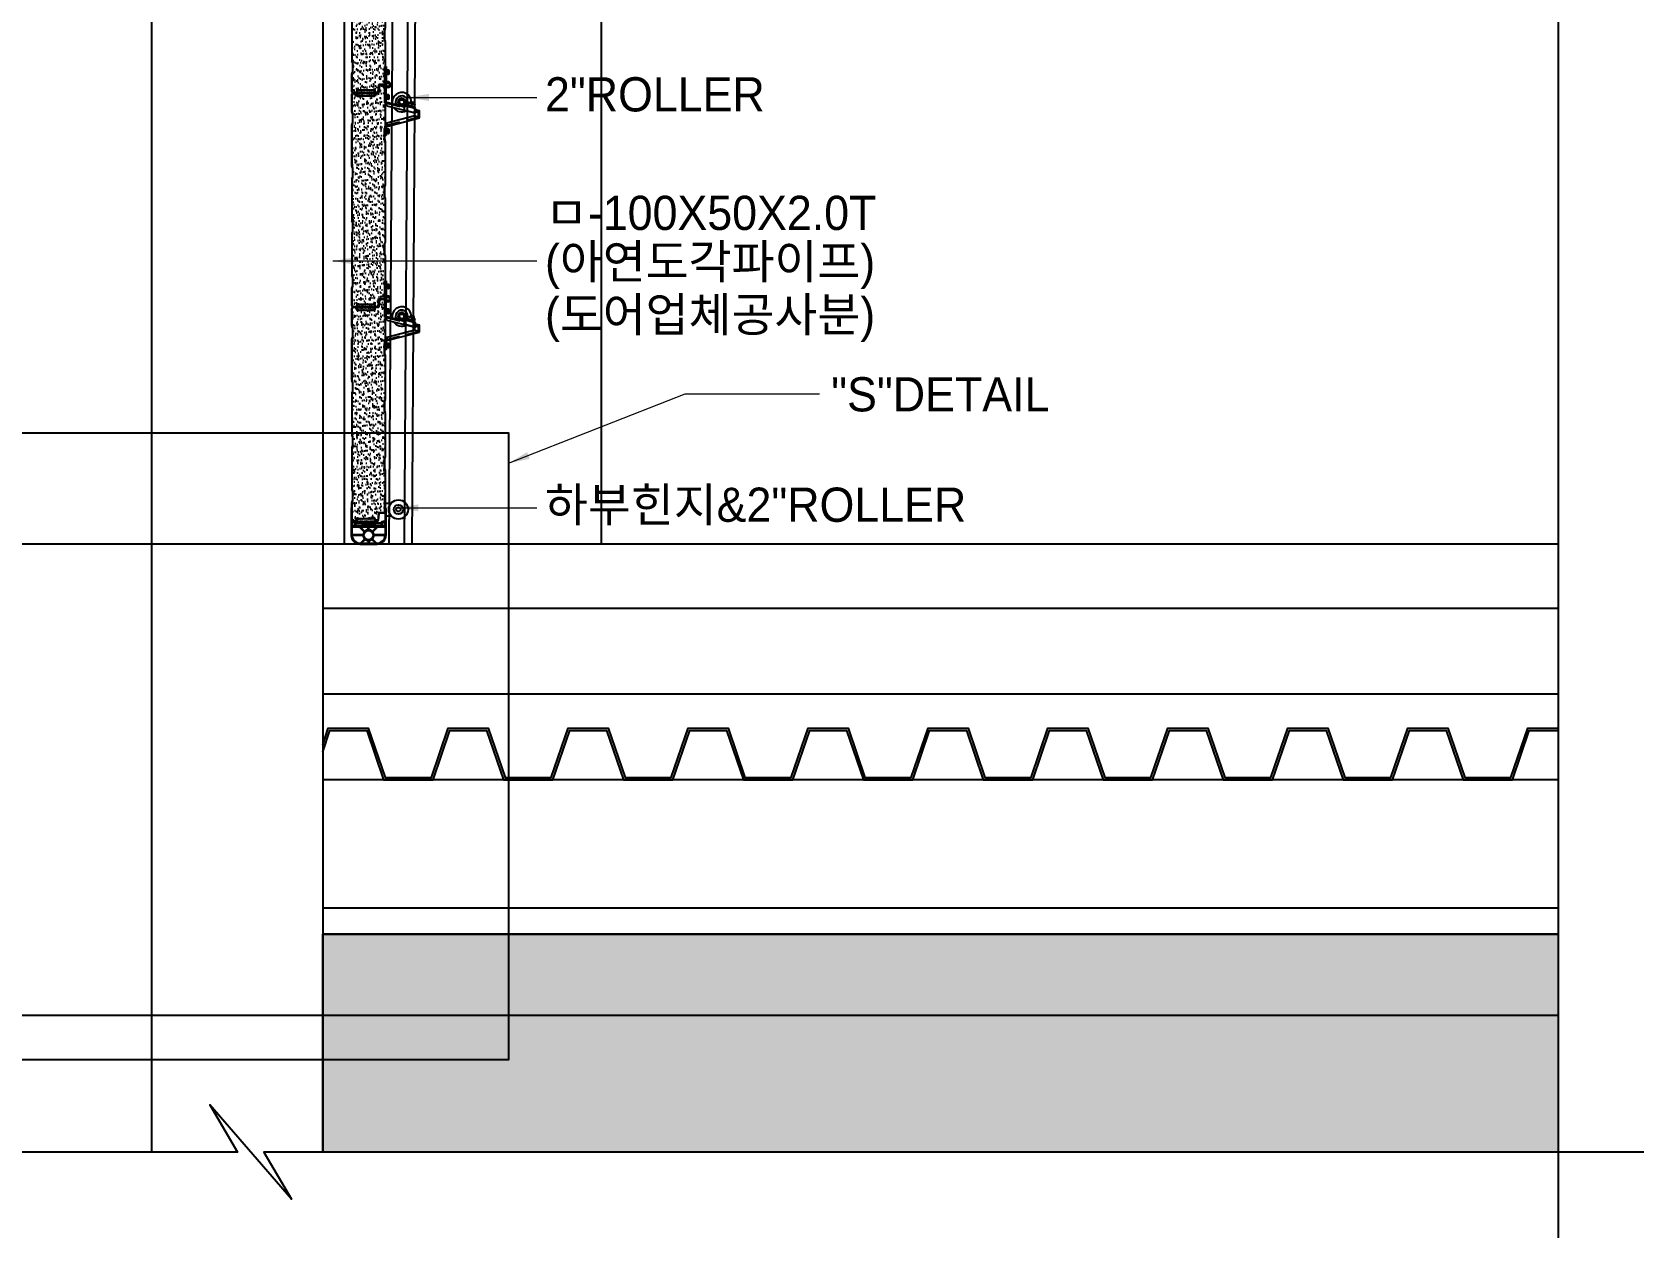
# Model space of a CAD drawing. Header units: millimetres. Extents: x 909 to 159266, y 137 to 21462.
# Drawn here: x 16451 to 20213, y 6662 to 9475 of the extents above; entities that cross this region are included whole.
import ezdxf

# ---------------------------------------------------------------- set-up
doc = ezdxf.new("R2010")
doc.units = ezdxf.units.MM
doc.header["$LTSCALE"] = 50
doc.header["$MEASUREMENT"] = 0
for name, pattern in [('HIDDEN', [2, 1, -1]), ('HIDDEN2', [0.1875, 0.125, -0.0625]), ('주단면도-1$0$주단면도-1$0$STD_CENTER', [66, 60, -2, 2, -2]), ('주단면도-2$0$주단면도-1$0$STD_CENTER', [66, 60, -2, 2, -2])]:
    doc.linetypes.add(name, pattern=pattern)
for name, color, linetype in [('elev', 8, 'Continuous'), ('OHD Frame', 2, 'Continuous'), ('OHD Panel', 5, 'Continuous'), ('OHD Track', 4, 'Continuous'), ('주단면도-1$0$7FIN', 5, 'Continuous'), ('주단면도-1$0$주단면도-1$0$A-FIN-TYP1', 6, 'Continuous'), ('주단면도-1$0$주단면도-1$0$A-FLOR-GW', 6, 'Continuous'), ('주단면도-1$0$주단면도-1$0$A-ST-AXIS-CEN', 252, '주단면도-1$0$주단면도-1$0$STD_CENTER'), ('주단면도-1$0$주단면도-1$0$A-ST-CONC', 2, 'Continuous'), ('주단면도-1$0$주단면도-1$0$저온단열', 160, 'Continuous'), ('주단면도-2$0$주단면도-1$0$A-ST-AXIS-CEN', 252, '주단면도-2$0$주단면도-1$0$STD_CENTER')]:
    doc.layers.add(name, color=color, linetype=linetype)
doc.layers.add('주단면도-1$0$A-ELEV-LIN2', color=7, linetype='Continuous', lineweight=25)
doc.styles.get("Standard").update_dxf_attribs({"font": 'NanumGothicBold.ttf'})
doc.styles.add('헤드라인', font='')
doc.styles.get('헤드라인').set_extended_font_data('HY울릉도M')
doc.dimstyles.new('ISO-25', dxfattribs={"dimtxt": 2.5, "dimasz": 2.5, "dimexe": 1.25, "dimexo": 0.625, "dimtad": 1, "dimtxsty": 'Standard', "dimcen": 2.5, "dimadec": 0, "dimazin": 0, "dimtfac": 1, "dimtmove": 0, "dimatfit": 3, "dimfxl": 1, "dimarcsym": 0})

# ---------------------------------------------------------------- blocks, each defined once
blk = doc.blocks.new('A$C1B0F701D')
at = {"layer": 'OHD Panel'}
for p, q in [((0, 457.1), (0, 498.5)), ((0.5, 457.1), (0.5, 498.5)), ((2.5, 501), (9.5, 501)), ((9.5, 501), (2.5, 501)), ((2.5, 500.5), (9.5, 500.5)), ((11.5, 498.5), (11.5, 496)), ((11.5, 495), (11.5, 498.5)), ((12, 498.5), (12, 496)), ((12, 495), (12, 498.5)), ((16.5, 494), (13, 494)), ((13, 493.5), (16.5, 493.5)), ((16.5, 493.5), (16.5, 494)), ((1.8, 452.9), (0.3, 456)), ((2.2, 453.1), (0.7, 456.2)), ((2, 431), (2, 452)), ((2.5, 431), (2.5, 452)), ((0, 330.1), (0, 425.9)), ((0.3, 427), (1.8, 430.1)), ((0.5, 330.1), (0.5, 425.9)), ((0.7, 426.8), (2.2, 429.9)), ((1.8, 325.9), (0.3, 329)), ((0.3, 300), (1.8, 303.1)), ((2.2, 326.1), (0.7, 329.2)), ((0.7, 299.8), (2.2, 302.9)), ((2, 304), (2, 325)), ((2.5, 304), (2.5, 325)), ((0, 298.9), (0, 203.1)), ((0.5, 203.1), (0.5, 298.9)), ((1.8, 198.9), (0.3, 202)), ((2.2, 199.1), (0.7, 202.2)), ((2, 177), (2, 198)), ((2.5, 177), (2.5, 198)), ((0, 171.9), (0, 76.1)), ((0.3, 173), (1.8, 176.1)), ((0.5, 76.1), (0.5, 171.9)), ((0.7, 172.8), (2.2, 175.9)), ((0, 3.5), (0, 44.9)), ((1.8, 71.9), (0.3, 75)), ((0.3, 46), (1.8, 49.1)), ((0.5, 3.5), (0.5, 44.9)), ((2.2, 72.1), (0.7, 75.2)), ((0.7, 45.8), (2.2, 48.9)), ((2, 50), (2, 71)), ((2.5, 50), (2.5, 71)), ((9.5, 1.5), (2.5, 1.5)), ((9.5, 1), (2.5, 1)), ((11.5, 7), (11.5, 3.5)), ((12, 7), (12, 3.5)), ((13, 8.5), (16.5, 8.5)), ((16.5, 8), (13, 8)), ((16.5, 8.5), (16.5, 8))]:
    blk.add_line(p, q, dxfattribs=at)
for centre, radius, start, end in [((2.5, 498.5), 2.5, 90, 180), ((2.5, 498.5), 2, 90, 180), ((9.5, 498.5), 2.5, 0, 90), ((9.5, 498.5), 2, 0, 90), ((13, 495), 1.5, 180, 270), ((13, 495), 1, 180, 270), ((2.5, 457.1), 2.5, 180, 206.5651), ((2.5, 457.1), 2, 180, 206.5651), ((0, 452), 2, 0, 26.5651), ((0, 452), 2.5, 0, 26.5651), ((2.5, 425.9), 2.5, 153.4349, 180), ((2.5, 425.9), 2, 153.4349, 180), ((0, 431), 2, 333.4349, 0), ((0, 431), 2.5, 333.4349, 0), ((2.5, 330.1), 2.5, 180, 206.5651), ((2.5, 330.1), 2, 180, 206.5651), ((0, 325), 2, 0, 26.5651), ((0, 304), 2, 333.4349, 0), ((0, 325), 2.5, 0, 26.5651), ((0, 304), 2.5, 333.4349, 0), ((2.5, 298.9), 2.5, 153.4349, 180), ((2.5, 298.9), 2, 153.4349, 180), ((2.5, 203.1), 2.5, 180, 206.5651), ((2.5, 203.1), 2, 180, 206.5651), ((0, 198), 2, 0, 26.5651), ((0, 198), 2.5, 0, 26.5651), ((2.5, 171.9), 2.5, 153.4349, 180), ((2.5, 171.9), 2, 153.4349, 180), ((0, 177), 2, 333.4349, 0), ((0, 177), 2.5, 333.4349, 0), ((2.5, 76.1), 2.5, 180, 206.5651), ((2.5, 76.1), 2, 180, 206.5651), ((2.5, 44.9), 2.5, 153.4349, 180), ((2.5, 44.9), 2, 153.4349, 180), ((0, 71), 2, 0, 26.5651), ((0, 50), 2, 333.4349, 0), ((0, 71), 2.5, 0, 26.5651), ((0, 50), 2.5, 333.4349, 0), ((2.5, 3.5), 2.5, 180, 270), ((2.5, 3.5), 2, 180, 270), ((9.5, 3.5), 2.5, 270, 0), ((9.5, 3.5), 2, 270, 0), ((13, 7), 1.5, 90, 180), ((13, 7), 1, 90, 180)]:
    blk.add_arc(centre, radius, start, end, dxfattribs=at)
blk = doc.blocks.new('A$C2BEC2C56')
h = blk.add_hatch(color=256)
h.dxf.hatch_style = 1
h.paths.add_polyline_path([(27, 477.5), (28, 477.5), (28, 517.5), (27, 517.5)])
h = blk.add_hatch(color=256)
h.dxf.hatch_style = 1
h.paths.add_polyline_path([(27, 22.5), (28, 22.5), (28, 62.5), (27, 62.5)])
for p, q in [((27, 517.5), (27, 477.5)), ((28, 517.5), (27, 517.5)), ((28, 477.5), (28, 517.5)), ((27, 477.5), (28, 477.5)), ((27, 62.5), (27, 22.5)), ((27, 22.5), (28, 22.5))]:
    blk.add_line(p, q)
at = {"layer": 'OHD Panel'}
for p, q in [((0, 494), (3.5, 494)), ((0, 493.5), (0, 494)), ((0, 493.5), (3.5, 493.5)), ((4.5, 495), (4.5, 499.5)), ((5, 495), (5, 499.5)), ((6, 501), (12.5, 501)), ((6, 500.5), (12.5, 500.5)), ((13.5, 501.9), (15.2, 517.8)), ((14, 501.8), (15.6, 517.7)), ((17.6, 520), (26, 520)), ((17.6, 519.5), (26, 519.5)), ((28, 517.5), (28, 419.6)), ((28.5, 517.5), (28.5, 419.6)), ((26, 414.5), (26, 393.5)), ((27.8, 418.7), (26.3, 415.6)), ((26.5, 414.5), (26.5, 393.5)), ((28.2, 418.5), (26.7, 415.4)), ((26.3, 392.4), (27.8, 389.3)), ((26.7, 392.6), (28.2, 389.5)), ((28, 388.4), (28, 285.6)), ((28.5, 388.4), (28.5, 285.6)), ((26, 280.5), (26, 259.5)), ((27.8, 284.7), (26.3, 281.6)), ((26.5, 280.5), (26.5, 259.5)), ((28.2, 284.5), (26.7, 281.4)), ((26.3, 258.4), (27.8, 255.3)), ((26.7, 258.6), (28.2, 255.5)), ((28, 254.4), (28, 151.6)), ((28.5, 254.4), (28.5, 151.6)), ((27.8, 150.7), (26.3, 147.6)), ((26, 146.5), (26, 125.5)), ((26.3, 124.4), (27.8, 121.3)), ((26.5, 146.5), (26.5, 125.5)), ((28.2, 150.5), (26.7, 147.4)), ((26.7, 124.6), (28.2, 121.5)), ((28, 120.4), (28, 22.5)), ((28.5, 120.4), (28.5, 22.5)), ((28, 62.5), (27, 62.5)), ((28, 22.5), (28, 62.5)), ((3.5, 8.5), (0, 8.5)), ((0, 8.5), (0, 8)), ((3.5, 8), (0, 8)), ((4.5, 3.5), (4.5, 7)), ((5, 3.5), (5, 7)), ((9.3, 1.5), (7, 1.5)), ((9.3, 1), (7, 1)), ((12.9, 18.3), (11.3, 3.3)), ((13.4, 18.2), (11.8, 3.2)), ((26, 20.5), (15.4, 20.5)), ((26, 20), (15.4, 20))]:
    blk.add_line(p, q, dxfattribs=at)
for centre, radius, start, end in [((3.5, 495), 1, 270, 0), ((3.5, 495), 1.5, 270, 0), ((6, 499.5), 1.5, 90, 180), ((6, 499.5), 1, 90, 180), ((12.5, 502), 1, 270, 353.991), ((12.5, 502), 1.5, 270, 353.991), ((17.6, 517.5), 2.5, 90, 173.991), ((17.6, 517.5), 2, 90, 173.991), ((26, 517.5), 2.5, 0, 90), ((26, 517.5), 2, 0, 90), ((28.5, 414.5), 2.5, 153.4349, 180), ((28.5, 414.5), 2, 153.4349, 180), ((26, 419.6), 2, 333.4349, 0), ((26, 419.6), 2.5, 333.4349, 0), ((28.5, 393.5), 2.5, 180, 206.5651), ((28.5, 393.5), 2, 180, 206.5651), ((26, 388.4), 2, 0, 26.5651), ((26, 388.4), 2.5, 0, 26.5651), ((28.5, 280.5), 2.5, 153.4349, 180), ((28.5, 280.5), 2, 153.4349, 180), ((26, 285.6), 2, 333.4349, 0), ((26, 285.6), 2.5, 333.4349, 0), ((28.5, 259.5), 2.5, 180, 206.5651), ((28.5, 259.5), 2, 180, 206.5651), ((26, 254.4), 2, 0, 26.5651), ((26, 254.4), 2.5, 0, 26.5651), ((26, 151.6), 2, 333.4349, 0), ((26, 151.6), 2.5, 333.4349, 0), ((28.5, 146.5), 2.5, 153.4349, 180), ((28.5, 125.5), 2.5, 180, 206.5651), ((28.5, 146.5), 2, 153.4349, 180), ((28.5, 125.5), 2, 180, 206.5651), ((26, 120.4), 2, 0, 26.5651), ((26, 120.4), 2.5, 0, 26.5651), ((3.5, 7), 1.5, 0, 90), ((3.5, 7), 1, 0, 90), ((7, 3.5), 2.5, 180, 270), ((7, 3.5), 2, 180, 270), ((9.3, 3.5), 2, 270, 353.991), ((9.3, 3.5), 2.5, 270, 353.991), ((15.4, 18), 2.5, 90, 173.991), ((15.4, 18), 2, 90, 173.991), ((26, 22.5), 2.5, 270, 0), ((26, 22.5), 2, 270, 0)]:
    blk.add_arc(centre, radius, start, end, dxfattribs=at)
blk = doc.blocks.new('A$C23A425F1')
h = blk.add_hatch()
h.set_pattern_fill('AR-SAND', color=2)
h.set_pattern_definition([(37.5, (-10314.7876, 683.2013), (-0.06299336, 1.92682377), [0, -1.52, 0, -1.7, 0, -1.625]), (7.5, (-10314.7876, 683.2013), (1.7697767, 2.82214607), [0, -0.82, 0, -1.37, 0, -0.525]), (327.5, (-10316.0176, 683.2013), (3.11414186, 0.00565905), [0, -0.5, 0, -1.8, 0, -2.35]), (317.5, (-10316.0176, 683.2013), (3.0061266, 0.87767556), [0, -0.25, 0, -1.18, 0, -1.35])])
edge = h.paths.add_edge_path()
edge.add_arc((41, 7), 1, 0, 90)
edge.add_line((41, 8), (1, 8))
edge.add_arc((1, 7), 1, 90, 180)
edge.add_line((0, 7), (0, 0))
edge.add_line((0, 0), (42, 0))
edge.add_line((42, 0), (42, 7))
at = {"color": 2}
for p, q in [((0, 7), (0, 0)), ((0, 0), (42, 0)), ((1, 8), (41, 8)), ((42, 7), (42, 0))]:
    blk.add_line(p, q, dxfattribs=at)
for centre, start, end in [((1, 7), 90, 180), ((41, 7), 0, 90)]:
    blk.add_arc(centre, 1, start, end, dxfattribs=at)
blk = doc.blocks.new('A$C56DB41DC')
h = blk.add_hatch()
h.set_pattern_fill('AR-SAND', color=253, scale=0.3)
h.set_pattern_definition([(37.5, (-85037.311, 18117.669), (-0.4800094, 14.6823971), [0, -11.5824, 0, -12.954, 0, -12.3825]), (7.5, (-85037.311, 18117.669), (13.4856985, 21.504753), [0, -6.2484, 0, -10.4394, 0, -4.0005]), (327.5, (-85046.684, 18117.669), (23.7297711, 0.0431155), [0, -3.81, 0, -13.716, 0, -17.907]), (317.5, (-85046.684, 18117.669), (22.9066936, 6.6878797), [0, -1.905, 0, -8.9916, 0, -10.287])])
h.paths.add_polyline_path([(77.5, 121.4, 0.116434), (77.3, 122.3), (75.8, 125.4, -0.116434), (75.5, 126.5), (75.5, 147.5, -0.116434), (75.8, 148.6), (77.3, 151.7, 0.116434), (77.5, 152.6), (77.5, 255.4, 0.116434), (77.3, 256.3), (75.8, 259.4, -0.116434), (75.5, 260.5), (75.5, 281.5, -0.116434), (75.8, 282.6), (77.3, 285.7, 0.116434), (77.5, 286.6), (77.5, 389.4, 0.116434), (77.3, 390.3), (75.8, 393.4, -0.116434), (75.5, 394.5), (75.5, 415.5, -0.116434), (75.8, 416.6), (77.3, 419.7, 0.116434), (77.5, 420.6), (77.5, 478.5), (76.5, 478.5), (76.5, 518.5), (77.5, 518.5, 0.414214), (75.5, 520.5), (67.1, 520.5, 0.383819), (65.1, 518.7), (63.5, 502.8, -0.383819), (62, 501.5), (55.5, 501.5, 0.414214), (54.5, 500.5), (54.5, 496, -0.414214), (53, 494.5), (49.5, 494.5), (49.5, 495), (16.5, 495), (16.5, 494.5), (13, 494.5, -0.414214), (11.5, 496), (11.5, 499.5, 0.414214), (9.5, 501.5), (2.5, 501.5, 0.414214), (0.5, 499.5), (0.5, 458.1, 0.116434), (0.7, 457.2), (2.2, 454.1, -0.116434), (2.5, 453), (2.5, 432, -0.116434), (2.2, 430.9), (0.7, 427.8, 0.116434), (0.5, 426.9), (0.5, 331.1, 0.116434), (0.7, 330.2), (2.2, 327.1, -0.116434), (2.5, 326), (2.5, 305, -0.116434), (2.2, 303.9), (0.7, 300.8, 0.116434), (0.5, 299.9), (0.5, 204.1, 0.116434), (0.7, 203.2), (2.2, 200.1, -0.116434), (2.5, 199), (2.5, 178, -0.116434), (2.2, 176.9), (0.7, 173.8, 0.116434), (0.5, 172.9), (0.5, 77.1, 0.116434), (0.7, 76.2), (2.2, 73.1, -0.116434), (2.5, 72), (2.5, 51, -0.116434), (2.2, 49.9), (0.7, 46.8, 0.116434), (0.5, 45.9), (0.5, 4.5, 0.414214), (2.5, 2.5), (9.5, 2.5, 0.414214), (11.5, 4.5), (11.5, 8, -0.414214), (13, 9.5), (16.5, 9.5), (16.5, 9), (49.5, 9), (49.5, 9.5), (53, 9.5, -0.414214), (54.5, 8), (54.5, 4.5, 0.414214), (56.5, 2.5), (58.8, 2.5, 0.383819), (60.8, 4.3), (62.4, 19.3, -0.383819), (64.9, 21.5), (75.5, 21.5, 0.414214), (77.5, 23.5), (76.5, 23.5), (76.5, 63.5), (77.5, 63.5)])
at = {"color": 5}
for name, p in [('A$C1B0F701D', (0, 1)), ('A$C2BEC2C56', (49.5, 1))]:
    blk.add_blockref(name, p, dxfattribs=at)
at = {"color": 6, "xscale": -1, "rotation": 180}
blk.add_blockref('A$C23A425F1', (12, 503), dxfattribs=at)
at = {"color": 6}
blk.add_blockref('A$C23A425F1', (12, 1), dxfattribs=at)
blk = doc.blocks.new('2ROLLER')
for p, q in [((-153853.3, -195.2, 0), (-153854.1, -198.4, 0)), ((-153851.3, -199.7, 0), (-153842.6, -201.9, 0)), ((-153850.6, -196.7, 0), (-153817.7, -205.2, 0)), ((-153844.8, -195.1, 0), (-153841.6, -196, 0)), ((-153841.9, -199, 0), (-153844.4, -208.7, 0)), ((-153844.4, -208.7, 0), (-153820.2, -214.9, 0)), ((-153836.1, -199.2, 0), (-153836.4, -200.4, 0)), ((-153836.4, -200.4, 0), (-153835.4, -200.7, 0)), ((-153835.4, -200.4, 0), (-153835.4, -200.7, 0)), ((-153835.4, -200.4, 0), (-153834.4, -200.9, 0)), ((-153834.4, -200.7, 0), (-153834.4, -200.9, 0)), ((-153834.4, -200.7, 0), (-153833.5, -201.2, 0)), ((-153834.4, -200.7, 0), (-153833.5, -201.2, 0)), ((-153832.4, -193.2, 0), (-153833.9, -199, 0)), ((-153833.9, -199, 0), (-153820.4, -202.5, 0)), ((-153831.2, -192.4, 0), (-153819.6, -195.4, 0)), ((-153829.6, -192, 0), (-153829.2, -191.8, 0)), ((-153821, -194.8, 0), (-153829.6, -192.1, 0)), ((-153829.4, -192.6, 0), (-153829.6, -192.2, 0)), ((-153829.6, -192.8, 0), (-153829.4, -192.7, 0)), ((-153820.8, -193.9, 0), (-153829.4, -191.2, 0)), ((-153829.1, -191.7, 0), (-153829.4, -191.3, 0)), ((-153829.3, -191.2, 0), (-153828.9, -190.9, 0)), ((-153829.1, -190.3, 0), (-153828.7, -190, 0)), ((-153820.5, -193, 0), (-153829.1, -190.3, 0)), ((-153828.9, -190.8, 0), (-153829.1, -190.4, 0)), ((-153820.5, -192.1, 0), (-153828.6, -190, 0)), ((-153825.7, -194.9, 0), (-153827.2, -200.7, 0)), ((-153823.7, -203.4, 0), (-153822.8, -203.9, 0)), ((-153823.7, -203.4, 0), (-153822.8, -203.9, 0)), ((-153822.8, -203.7, 0), (-153822.8, -203.9, 0)), ((-153822.8, -203.7, 0), (-153821.9, -204.1, 0)), ((-153822.8, -203.7, 0), (-153821.9, -204.1, 0)), ((-153821.8, -203.9, 0), (-153821.9, -204.1, 0)), ((-153821.8, -203.9, 0), (-153820.9, -204.4, 0)), ((-153821.8, -203.9, 0), (-153820.9, -204.4, 0)), ((-153821.3, -195, 0), (-153821, -194.8, 0)), ((-153821.2, -194.2, 0), (-153820.8, -194, 0)), ((-153821, -194.7, 0), (-153821.2, -194.3, 0)), ((-153821, -193.3, 0), (-153820.6, -193.1, 0)), ((-153820.8, -193.8, 0), (-153821, -193.4, 0)), ((-153820.8, -204.2, 0), (-153820.9, -204.4, 0)), ((-153820.8, -192.4, 0), (-153820.5, -192.3, 0)), ((-153820.6, -193, 0), (-153820.8, -192.6, 0)), ((-153820.8, -204.2, 0), (-153819.9, -204.6, 0)), ((-153820.8, -204.2, 0), (-153819.9, -204.6, 0)), ((-153818.9, -196.6, 0), (-153820.4, -202.5, 0)), ((-153817.7, -205.2, 0), (-153820.2, -214.9, 0)), ((-153819.9, -204.6, 0), (-153818.9, -204.9, 0)), ((-153818.6, -203.7, 0), (-153818.9, -204.9, 0)), ((-153818.8, -204.4, 0), (-153818.9, -204.7, 0))]:
    blk.add_line(p, q)
at = {"color": 0}
for p, q in [((-153833.4, -200.9, 0), (-153833.5, -201.2, 0)), ((-153833.4, -200.9, 0), (-153832.5, -201.4, 0)), ((-153833.4, -200.9, 0), (-153832.5, -201.4, 0)), ((-153832.4, -201.2, 0), (-153832.5, -201.4, 0)), ((-153832.4, -201.2, 0), (-153831.5, -201.7, 0)), ((-153832.4, -201.2, 0), (-153831.5, -201.7, 0)), ((-153831.5, -201.4, 0), (-153831.5, -201.7, 0)), ((-153831.5, -201.4, 0), (-153830.6, -201.9, 0)), ((-153831.5, -201.4, 0), (-153830.6, -201.9, 0)), ((-153830.5, -201.7, 0), (-153830.6, -201.9, 0)), ((-153830.5, -201.7, 0), (-153829.6, -202.1, 0)), ((-153830.5, -201.7, 0), (-153829.6, -202.1, 0)), ((-153829.5, -201.9, 0), (-153829.6, -202.1, 0)), ((-153829.5, -201.9, 0), (-153828.6, -202.4, 0)), ((-153829.5, -201.9, 0), (-153828.6, -202.4, 0)), ((-153828.6, -202.2, 0), (-153828.6, -202.4, 0)), ((-153828.6, -202.2, 0), (-153827.7, -202.6, 0)), ((-153828.6, -202.2, 0), (-153827.7, -202.6, 0)), ((-153827.6, -202.4, 0), (-153827.7, -202.6, 0)), ((-153827.6, -202.4, 0), (-153826.7, -202.9, 0)), ((-153827.6, -202.4, 0), (-153826.7, -202.9, 0)), ((-153826.6, -202.7, 0), (-153826.7, -202.9, 0)), ((-153826.6, -202.7, 0), (-153825.7, -203.1, 0)), ((-153826.6, -202.7, 0), (-153825.7, -203.1, 0)), ((-153825.7, -202.9, 0), (-153825.7, -203.1, 0)), ((-153825.7, -202.9, 0), (-153824.8, -203.4, 0)), ((-153825.7, -202.9, 0), (-153824.8, -203.4, 0)), ((-153824.7, -203.2, 0), (-153824.8, -203.4, 0)), ((-153824.7, -203.2, 0), (-153823.8, -203.6, 0)), ((-153824.7, -203.2, 0), (-153823.8, -203.6, 0)), ((-153823.7, -203.4, 0), (-153823.8, -203.6, 0))]:
    blk.add_line(p, q, dxfattribs=at)
at = {"color": 5, "linetype": 'HIDDEN'}
blk.add_line((-153823.7, -203.7, 0), (-153823.6, -203.7, 0), dxfattribs=at)
blk.add_circle((-153849.1, -190.9, 0), 5.5)
for centre, radius, start, end in [((-153849.1, -190.9, 0), 22.5, 1.0314, 189.1436), ((-153849.1, -190.9, 0), 14.5, 321.1221, 203.9319), ((-153849.1, -190.9, 0), 9, 326.0942, 255.5654), ((-153849.1, -190.9, 0), 6, 315.5654, 255.5654), ((-153849.2, -191.4, 0), 22.5, 212.732, 298.3988), ((-153833.5, -211.5, 0), 12.5, 59.3052, 101.6693), ((-153831.5, -193.4, 0), 1, 75.5654, 165.5654), ((-153829.5, -192.1, 0), 0.0908, 120.5654, 210.5654), ((-153829.3, -191.2, 0), 0.0908, 120.5654, 210.5654), ((-153829.4, -192.6, 0), 0.0908, 300.5654, 30.5654), ((-153829.2, -191.7, 0), 0.0908, 300.5654, 30.5654), ((-153829.1, -190.4, 0), 0.0908, 120.5654, 210.5654), ((-153829, -190.9, 0), 0.0908, 300.5654, 30.5654), ((-153828.6, -190.1, 0), 0.0908, 75.5654, 120.5654), ((-153826.8, -213.2, 0), 12.5, 49.4615, 91.8256), ((-153826.6, -194.7, 0), 1, 345.5654, 75.5654), ((-153824.7, -195.1, 0), 1, 75.5654, 165.5654), ((-153821.2, -194.3, 0), 0.0908, 120.5654, 210.5654), ((-153820.9, -193.4, 0), 0.0908, 120.5654, 210.5654), ((-153821.1, -194.8, 0), 0.0908, 300.5654, 30.5654), ((-153820.7, -192.5, 0), 0.0908, 120.5654, 210.5654), ((-153820.9, -193.9, 0), 0.0908, 300.5654, 30.5654), ((-153820.6, -193, 0), 0.0908, 300.5654, 30.5654), ((-153820.5, -192.2, 0), 0.0908, 300.5654, 75.5654), ((-153819.9, -196.4, 0), 1, 345.5654, 75.5654)]:
    blk.add_arc(centre, radius, start, end)
blk.add_arc((-153823.6, -203.8, 0), 0.09, 120.5654, 210.5654, dxfattribs=at)
blk = doc.blocks.new('2인치 SIDE HINGE 단면')
at = {"extrusion": (-1, 2.44929e-16, 5.96917e-14)}
blk.add_line((0, 129), (0, 165), dxfattribs=at)
at = {"extrusion": (2.44929e-16, 1, -2.44929e-16)}
blk.add_line((0, 165), (2.3, 165), dxfattribs=at)
at = {"extrusion": (-5.96917e-14, -2.44929e-16, -1)}
for p, q in [((0, 165), (2.3, 165)), ((0, 129), (0, 165)), ((2.3, 165), (2.3, 129)), ((0, 129), (2.3, 129))]:
    blk.add_line(p, q, dxfattribs=at)
at = {"color": 5, "linetype": 'HIDDEN2', "ltscale": 5}
for p, q in [((0, 155, 0), (2.3, 155, 0)), ((2.3, 148, 0), (0, 148, 0)), ((2.3, 98.5, 0), (0, 98.5, 0)), ((2.3, 95, 0), (0, 95, 0)), ((2.3, 92, 0), (0, 92, 0)), ((2.3, 88.5, 0), (0, 88.5, 0)), ((4, 79), (44.6, 68.5)), ((4, 27.6), (77.7, 46.6)), ((68.8, 62.3), (77.7, 60)), ((77.7, 46.6), (77.7, 60)), ((2.3, 18.6), (0, 18.6)), ((2.3, 15.1), (0, 15.1)), ((2.3, 12.1), (0, 12.1)), ((2.3, 8.6), (0, 8.6))]:
    blk.add_line(p, q, dxfattribs=at)
at = {"extrusion": (1, -2.44929e-16, -5.96917e-14)}
blk.add_line((2.3, 165), (2.3, 129), dxfattribs=at)
for p, q in [((3.2, 158.2, 0), (2.3, 158.2, 0)), ((8, 156.5, 0), (3.7, 156.5, 0)), ((3.7, 156.5, 0), (3.7, 146.5, 0)), ((8, 151.5, 0), (3.7, 151.5, 0)), ((8.7, 155.8, 0), (8.7, 147.2, 0)), ((0, 129), (0, 122.5)), ((0, 83.4), (0, 122.5)), ((2.3, 129), (2.3, 127.5)), ((2.3, 127.5), (2.3, 129)), ((2.3, 83.4), (2.3, 117.5)), ((3.2, 144.7, 0), (2.4, 144.7, 0)), ((8, 146.5, 0), (3.7, 146.5, 0)), ((2.3, 86), (0, 86)), ((2.3, 83.5), (0, 83.5)), ((3.2, 100.3, 0), (2.3, 100.3, 0)), ((3.2, 86.8, 0), (2.4, 86.8, 0)), ((3.2, 79.2), (4, 79)), ((8, 98.5, 0), (3.7, 98.5, 0)), ((3.7, 98.5, 0), (3.7, 88.5, 0)), ((8, 93.5, 0), (3.7, 93.5, 0)), ((8, 88.5, 0), (3.7, 88.5, 0)), ((3.8, 81.4), (45.1, 70.8)), ((4, 73.1), (4, 81.4)), ((8.7, 97.8, 0), (8.7, 89.2, 0)), ((3.8, 25.2), (80, 44.8)), ((4, 73.1), (69, 56.4)), ((4, 33.5), (69, 50.2)), ((69, 56.4), (80, 61.8)), ((69, 50.2), (69, 56.4)), ((69, 50.2), (80, 44.8)), ((69.3, 64.5), (80, 61.8)), ((80, 44.8), (80, 61.8)), ((0, 23.2), (0, 3.6)), ((2.3, 23.1), (0, 23.1)), ((2.3, 20.6), (0, 20.6)), ((2.3, 3.6), (0, 3.6)), ((2.3, 23.2), (2.3, 3.6)), ((3.2, 20.4), (2.3, 20.4)), ((3.2, 6.9), (2.4, 6.9)), ((3.2, 27.4), (4, 27.6)), ((8, 18.6), (3.7, 18.6)), ((3.7, 18.6), (3.7, 8.6)), ((8, 13.6), (3.7, 13.6)), ((8, 8.6), (3.7, 8.6)), ((4, 33.5), (4, 25.2)), ((8.7, 17.9), (8.7, 9.3))]:
    blk.add_line(p, q)
at = {"extrusion": (-2.44929e-16, -1, 2.44929e-16)}
blk.add_line((0, 129), (2.3, 129), dxfattribs=at)
at = {"extrusion": (7.34788e-16, 1, 1.03474e-13)}
blk.add_line((0, 129), (2.3, 129), dxfattribs=at)
at = {"extrusion": (-5.96917e-14, -2.44929e-16, -1)}
blk.add_circle((-6.5, 122.5), 4.2, dxfattribs=at)
for centre, radius, start, end in [((-5.7, 154.1, 0), 9.81, 344.4871, 24.8899), ((-5.7, 148.9, 0), 9.81, 335.1101, 15.5129), ((8, 155.8, 0), 0.714, 0, 90), ((8, 152.2, 0), 0.714, 270, 0), ((8, 150.8, 0), 0.714, 0, 90), ((6.5, 122.5), 6.5, 229.7478, 180), ((8, 147.2, 0), 0.714, 270, 0), ((4.3, 83.4), 4.3, 180, 255.5654), ((4.3, 83.4), 2, 180, 255.5654), ((-5.7, 96.1, 0), 9.81, 344.4871, 24.8899), ((-5.7, 90.9, 0), 9.81, 335.1101, 15.5129), ((8, 97.8, 0), 0.714, 0, 90), ((8, 94.2, 0), 0.714, 270, 0), ((8, 92.8, 0), 0.714, 0, 90), ((8, 89.2, 0), 0.714, 270, 0), ((4.3, 23.2), 4.3, 104.4346, 180), ((4.3, 23.2), 2, 104.4346, 180), ((-5.7, 16.2), 9.81, 344.4871, 24.8899), ((-5.7, 11), 9.81, 335.1101, 15.5129), ((8, 17.9), 0.714, 0, 90), ((8, 14.3), 0.714, 270, 0), ((8, 12.9), 0.714, 0, 90), ((8, 9.3), 0.714, 270, 0)]:
    blk.add_arc(centre, radius, start, end)
blk.add_blockref('2ROLLER', (153887.7, 272.7, 0))
blk = doc.blocks.new('주단면도-1$0$A$C335c50f1')
at = {"color": 4}
for p, q in [((966.5, -2916.7, 0), (966.5, -2946.4, 0)), ((968, -2915.9, 0), (968, -2949.1, 0)), ((1046, -2915.9, 0), (1046, -2945.7, 0)), ((1047.5, -2916.7, 0), (1047.5, -2946.4, 0)), ((966.7, -2946.6, 0), (966.5, -2946.4, 0)), ((966.7, -2946.6, 0), (966.5, -2946.8, 0)), ((966.5, -2946.8, 0), (966.5, -2957.1, 0)), ((966.5, -2957.1, 0), (968.6, -2957.1, 0)), ((968, -2945.7, 0), (968, -2949.1, 0)), ((968.6, -2957.1, 0), (968, -2957.1, 0)), ((977.5, -2950.2, 0), (1036.5, -2950.2, 0)), ((978.1, -2952.2, 0), (992, -2952.2, 0)), ((992, -2952.2, 0), (992, -2957.1, 0)), ((992, -2957.1, 0), (1003.2, -2957.1, 0)), ((992, -2957.1, 0), (1003.2, -2957.1, 0)), ((994, -2952.2, 0), (1020, -2952.2, 0)), ((994, -2952.2, 0), (994, -2955.1, 0)), ((994, -2955.1, 0), (1003.2, -2955.1, 0)), ((1003.2, -2955.1, 0), (1003.2, -2957.1, 0)), ((1010.8, -2955.1, 0), (1020, -2955.1, 0)), ((1010.8, -2955.1, 0), (1010.8, -2957.1, 0)), ((1010.8, -2957.1, 0), (1022, -2957.1, 0)), ((1020, -2952.2, 0), (1020, -2955.1, 0)), ((1022, -2952.2, 0), (1035.9, -2952.2, 0)), ((1022, -2952.2, 0), (1022, -2957.1, 0)), ((1045.4, -2957.1, 0), (1046, -2957.1, 0)), ((1047.5, -2957.1, 0), (1045.4, -2957.1, 0)), ((1046, -2945.7, 0), (1046, -2949.1, 0)), ((1047.3, -2946.6, 0), (1047.5, -2946.4, 0)), ((1047.3, -2946.6, 0), (1047.5, -2946.8, 0)), ((1047.5, -2946.8, 0), (1047.5, -2957.1, 0))]:
    blk.add_line(p, q, dxfattribs=at)
for p, q in [((1046, -2904.3, 0), (1060.1, -2904.3, 0)), ((1047.5, -2934.3, 0), (1060.1, -2934.3, 0)), ((966.5, -2957.8, 0), (1003.6, -2957.8, 0)), ((968.2, -2959.5, 0), (985.2, -2959.5, 0)), ((987.2, -2959.5, 0), (1006.1, -2959.5, 0)), ((995.9, -2952.7, 0), (1018.1, -2952.7, 0)), ((995.9, -2952.7, 0), (995.9, -2954.4, 0)), ((995.9, -2954.4, 0), (1003.6, -2954.4, 0)), ((1003.6, -2957.8, 0), (1003.6, -2954.4, 0)), ((1005.3, -2957.8, 0), (1005.3, -2954.4, 0)), ((1005.3, -2954.4, 0), (1008.6, -2954.4, 0)), ((1005.3, -2957.8, 0), (1008.6, -2957.8, 0)), ((1007.8, -2959.5, 0), (1026.7, -2959.5, 0)), ((1008.6, -2957.8, 0), (1008.6, -2954.4, 0)), ((1010.3, -2957.8, 0), (1010.3, -2954.4, 0)), ((1010.3, -2954.4, 0), (1018.1, -2954.4, 0)), ((1010.3, -2957.8, 0), (1047.5, -2957.8, 0)), ((1018.1, -2952.7, 0), (1018.1, -2954.4, 0)), ((1028.7, -2959.5, 0), (1045.8, -2959.5, 0))]:
    blk.add_line(p, q)
at = {"color": 0}
for p, q in [((966.5, -2957.8, 0), (966.5, -2980, 0)), ((968.2, -2959.5, 0), (968.2, -2977.5, 0)), ((997.2, -2971.4, 0), (985.2, -2959.5, 0)), ((998.1, -2970.4, 0), (987.2, -2959.5, 0)), ((1006.1, -2966.7, 0), (1006.1, -2959.5, 0)), ((1007.8, -2966.7, 0), (1007.8, -2959.5, 0)), ((1007.8, -2966.7, 0), (1007.8, -2966.7, 0)), ((1015.8, -2970.4, 0), (1026.7, -2959.5, 0)), ((1016.8, -2971.4, 0), (1028.7, -2959.5, 0)), ((1045.8, -2959.5, 0), (1045.8, -2977.5, 0)), ((1047.5, -2957.8, 0), (1047.5, -2980, 0)), ((968.2, -2977.5, 0), (994.6, -2977.5, 0)), ((968.2, -2979.2, 0), (994.5, -2979.2, 0)), ((986.5, -3000, 0), (1027.5, -3000, 0)), ((987.9, -2998.3, 0), (998.1, -2988.1, 0)), ((989.9, -2998.3, 0), (999.2, -2989, 0)), ((989.9, -2998.3, 0), (1006.1, -2998.3, 0)), ((1006.1, -2991.7, 0), (1006.1, -2998.3, 0)), ((1007.8, -2991.7, 0), (1007.8, -2998.3, 0)), ((1007.8, -2998.3, 0), (1024.1, -2998.3, 0)), ((1024, -2998.3, 0), (1014.8, -2989, 0)), ((1026, -2998.3, 0), (1015.8, -2988.1, 0)), ((1019.4, -2977.5, 0), (1045.8, -2977.5, 0)), ((1019.5, -2979.2, 0), (1045.8, -2979.2, 0))]:
    blk.add_line(p, q, dxfattribs=at)
at = {"color": 4}
for radius in [22.5, 11, 5]:
    blk.add_circle((1076.8, -2919.3, 0), radius, dxfattribs=at)
blk.add_circle((1007, -2979.2, 0), 10.8)
for centre, radius, start, end in [((967.5, -2916.7, 0), 1, 60, 180), ((1046.5, -2916.7, 0), 1, 0, 120), ((972.4, -2952.8, 0), 5.75, 26.3191, 139.6868), ((968.6, -2955.7, 0), 1.44, 268.3981, 41.9276), ((972.6, -2952.7, 0), 3.55, 324.8272, 215.1728), ((976.6, -2955.7, 0), 1.44, 138.0724, 268.3981), ((971, -2952.6, 0), 7.11, 320.7886, 2.8892), ((1041.6, -2952.8, 0), 5.75, 174.5242, 227.9311), ((1041.6, -2952.8, 0), 5.75, 40.3132, 153.6809), ((1037.4, -2955.7, 0), 1.44, 282.8292, 41.9276), ((1041.4, -2952.7, 0), 3.55, 324.8272, 215.1728), ((1045.4, -2955.7, 0), 1.44, 138.0724, 271.6019)]:
    blk.add_arc(centre, radius, start, end, dxfattribs=at)
for start, end in [(141.4887, 172.2269), (94.0098, 135), (45, 86.2546), (7.7731, 38.5113), (180, 225), (231.4887, 265.9902), (273.7454, 308.5113), (315, 0)]:
    blk.add_arc((1007, -2979.2, 0), 12.5, start, end)
at = {"color": 0}
for centre, start, end in [((986.5, -2980, 0), 180, 270), ((988.2, -2978.3, 0), 182.6004, 269.0463), ((1025.8, -2978.3, 0), 270, 357.3996), ((1027.5, -2980, 0), 270, 0)]:
    blk.add_arc(centre, 20, start, end, dxfattribs=at)
at = {"layer": 'OHD Frame'}
for p, q in [((900, 3300, 0), (900, -3000, 0)), ((950, 3300, 0), (950, -3000, 0))]:
    blk.add_line(p, q, dxfattribs=at)
at = {"layer": 'OHD Track'}
for p, q in [((1055, -3000, 0), (1075, 0, 0)), ((1091, -3000.2, 0), (1111, 0, 0)), ((1108.5, -3000.4, 0), (1128.5, 0, 0))]:
    blk.add_line(p, q, dxfattribs=at)
for name, p in [('A$C56DB41DC', (968, -1949, 0)), ('2인치 SIDE HINGE 단면', (1046, -2050.5, 0)), ('A$C56DB41DC', (968, -2449, 0)), ('2인치 SIDE HINGE 단면', (1046, -2550.5, 0)), ('A$C56DB41DC', (968, -2949, 0))]:
    blk.add_blockref(name, p)

msp = doc.modelspace()

# ---------------------------------------------------------------- hatches: boundary and pattern name
at = {"layer": 'elev', "transparency": 33554687}
h = msp.add_hatch(color=256, dxfattribs=at)
h.dxf.hatch_style = 1
h.paths.add_polyline_path([(17129.3, 7370.3), (17129.3, 6861.6), (20013.4, 6861.6), (20013.4, 7370.3)])

# ---------------------------------------------------------------- linework, layer by layer
at = {"color": 2}
for points in [[(20013.4, 16186.7), (20013.4, 11454.9), (20123.3, 11519.5), (19903.4, 11328.7), (20013.4, 11393.4), (20013.4, 6661.6)], [(20213.4, 6861.6), (16991.9, 6861.6), (17056.6, 6751.7), (16865.8, 6971.5), (16930.5, 6861.6), (13709, 6861.6)]]:
    msp.add_lwpolyline(points, dxfattribs=at)
msp.add_lwpolyline([(15589.3, 8540.1), (17562.9, 8540.1), (17562.9, 7076.9), (15589.3, 7076.9)], close=True)
at = {"layer": 'elev'}
msp.add_lwpolyline([(17129.3, 6861.6), (17129.3, 7370.3), (20013.4, 7370.3)], dxfattribs=at)
at = {"layer": '주단면도-1$0$7FIN'}
for points in [[(17129.3, 7812.1), (17142.4, 7850.3), (17235.8, 7850.3), (17275.3, 7735.6), (17383.1, 7735.6), (17422.4, 7850.3), (17515.8, 7850.3), (17555.3, 7735.6), (17663, 7735.6), (17702.4, 7850.3), (17795.8, 7850.3), (17835.2, 7735.6), (17942.9, 7735.6), (17982.4, 7850.3), (18075.8, 7850.3), (18115.1, 7735.6), (18222.9, 7735.6), (18262.4, 7850.3), (18355.8, 7850.3), (18395.3, 7735.6), (18503.1, 7735.6), (18542.4, 7850.3), (18635.8, 7850.3), (18675.3, 7735.6), (18783, 7735.6), (18822.4, 7850.3), (18915.8, 7850.3), (18955.2, 7735.6), (19062.9, 7735.6), (19102.4, 7850.3), (19195.8, 7850.3), (19235.1, 7735.6), (19342.9, 7735.6), (19382.4, 7850.3), (19475.8, 7850.3), (19515.3, 7735.6), (19623.1, 7735.6), (19662.4, 7850.3), (19755.8, 7850.3), (19795.3, 7735.6), (19903, 7735.6), (19942.4, 7850.3), (20013.4, 7850.3)], [(17129.3, 7795.7), (17146.2, 7844.9), (17232, 7844.9), (17271.5, 7730.3), (17386.9, 7730.3), (17426.2, 7844.9), (17512, 7844.9), (17551.5, 7730.3), (17666.8, 7730.3), (17706.2, 7844.9), (17792, 7844.9), (17831.4, 7730.3), (17946.7, 7730.3), (17986.2, 7844.9), (18072, 7844.9), (18111.3, 7730.3), (18226.7, 7730.3), (18266.2, 7844.9), (18352, 7844.9), (18391.5, 7730.3), (18506.9, 7730.3), (18546.2, 7844.9), (18632, 7844.9), (18671.5, 7730.3), (18786.8, 7730.3), (18826.2, 7844.9), (18912, 7844.9), (18951.4, 7730.3), (19066.7, 7730.3), (19106.2, 7844.9), (19192, 7844.9), (19231.3, 7730.3), (19346.7, 7730.3), (19386.2, 7844.9), (19472, 7844.9), (19511.5, 7730.3), (19626.9, 7730.3), (19666.2, 7844.9), (19752, 7844.9), (19791.5, 7730.3), (19906.8, 7730.3), (19946.2, 7844.9), (20013.4, 7844.9)]]:
    msp.add_lwpolyline(points, dxfattribs=at)
at = {"layer": '주단면도-1$0$A-ELEV-LIN2'}
msp.add_line((17779.4, 15986.7), (17779.4, 8280.3), dxfattribs=at)
at = {"layer": '주단면도-1$0$주단면도-1$0$A-FIN-TYP1'}
for p, q in [((20013.4, 8280.3), (17129.3, 8280.3)), ((20013.4, 7370.3), (17129.3, 7370.3))]:
    msp.add_line(p, q, dxfattribs=at)
at = {"layer": '주단면도-1$0$주단면도-1$0$A-ST-AXIS-CEN', "color": 1, "linetype": 'Continuous'}
msp.add_line((16729.3, 15986.7), (16729.3, 6861.6), dxfattribs=at)
msp.add_line((16729.3, 15986.7), (16729.3, 6861.6), dxfattribs=at)
at = {"layer": '주단면도-1$0$주단면도-1$0$A-ST-AXIS-CEN', "linetype": 'Continuous'}
for p, q in [((20013.4, 8280.3), (17129.3, 8280.3)), ((20013.4, 7180.3), (13909, 7180.3))]:
    msp.add_line(p, q, dxfattribs=at)
at = {"layer": '주단면도-1$0$주단면도-1$0$A-ST-CONC'}
for p, q in [((17129.3, 8280.3), (16329.3, 8280.3)), ((20013.4, 7730.3), (17129.3, 7730.3)), ((20013.4, 7430.3), (17129.3, 7430.3))]:
    msp.add_line(p, q, dxfattribs=at)
msp.add_lwpolyline([(17129.3, 8280.3), (17129.3, 6861.6)], dxfattribs=at)
at = {"layer": '주단면도-1$0$주단면도-1$0$저온단열'}
for p, q in [((20013.4, 8130.3), (17129.3, 8130.3)), ((20013.4, 7930.3), (17129.3, 7930.3))]:
    msp.add_line(p, q, dxfattribs=at)
at = {"layer": '주단면도-2$0$주단면도-1$0$A-ST-AXIS-CEN', "color": 1, "linetype": 'Continuous'}
for p, q in [((20013.4, 8280.3), (13909, 8280.3)), ((20013.5, 7180.3), (13909.1, 7180.3))]:
    msp.add_line(p, q, dxfattribs=at)

# ---------------------------------------------------------------- block references
at = {"layer": '주단면도-1$0$주단면도-1$0$A-FLOR-GW'}
msp.add_blockref('주단면도-1$0$A$C335c50f1', (16229.3, 11280.3), dxfattribs=at)

# ---------------------------------------------------------------- texts
at = {"color": 3, "style": '헤드라인'}
for s, height, p in [('2"ROLLER', 79.83, (17648.3, 9289.8)), ('ㅁ-100X50X2.0T', 79.834, (17648.3, 9013.2)), ('(아연도각파이프)', 79.83, (17648.3, 8899.5)), ('(도어업체공사분)', 79.83, (17648.3, 8776.1)), ('"S"DETAIL', 79.83, (18316.4, 8589.8)), ('하부힌지&2"ROLLER', 79.834, (17648.3, 8332.2))]:
    msp.add_text(s, height=height, dxfattribs=at).set_placement(p)

# ---------------------------------------------------------------- leaders
for points in [[(17327.1, 9322.5), (17629.3, 9322.5)], [(17152.8, 8940.9), (17629.3, 8940.9)], [(17562.9, 8468.7), (17975.7, 8630.9), (18289.1, 8630.9)], [(17302.7, 8364.8), (17629.3, 8364.8)]]:
    msp.add_leader(points, dimstyle='ISO-25', override={"dimasz": 50, "dimtad": 0, "dimclrd": 1, "dimlwd": 9})

doc.saveas('drawing.dxf')
